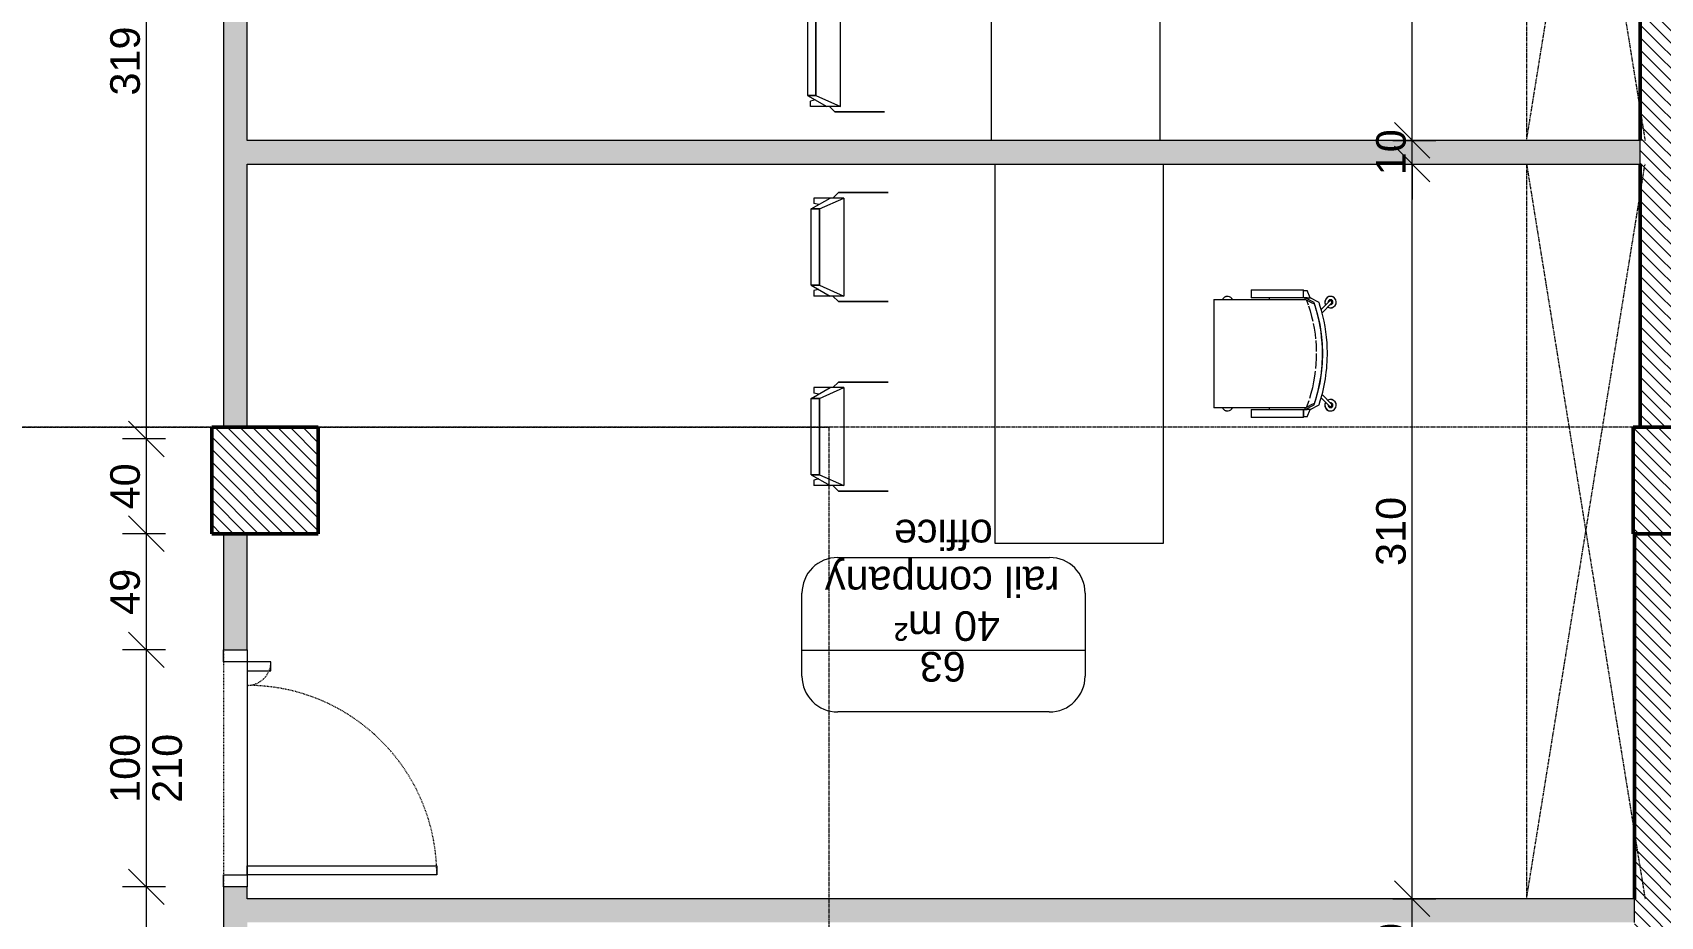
# Model space of a CAD drawing. Header units: centimetres. Extents: x -5566 to 5867, y -120 to 4683.
# Drawn here: x -4486 to -3798, y 3209 to 3582 of the extents above; entities that cross this region are included whole.
import ezdxf

# ---------------------------------------------------------------- set-up
doc = ezdxf.new("R2010")
doc.units = ezdxf.units.CM
doc.linetypes.add('Dash', pattern=[0.6, 0.3, -0.3])
doc.linetypes.add('Hidden_2', pattern=[0.6, 0.4, -0.2])
for name, color, linetype, lineweight in [('A-ANNO-DIMS', 211, 'Continuous', 5), ('A-AREA-IDEN', 2, 'Continuous', 5), ('A-DOOR', 31, 'Continuous', 13), ('A-DOOR-FRAM', 31, 'Continuous', 15), ('A-DOOR-HDLN', 31, 'Dash', 15), ('A-FLOR-OVHD', 1, 'Hidden_2', 18), ('A-WALL', 113, 'Continuous', 13), ('A-WALL-PATT', 111, 'Continuous', 20), ('G-IMPT', 8, 'Continuous', 13), ('I-FURN', 30, 'Continuous', 13), ('I-WALL', 2, 'Continuous', 13), ('S-COLS', 52, 'Continuous', 13)]:
    doc.layers.add(name, color=color, linetype=linetype, lineweight=lineweight)
doc.styles.add('Arial', font='arial.ttf', dxfattribs={"height": 12.5})
doc.dimstyles.new('100_200_2_5mm_Arial_cm', dxfattribs={"dimscale": 30.48, "dimtxt": 12.753242, "dimasz": 0.492126, "dimexe": 0.328084, "dimexo": 0.0625, "dimgap": 0.082021, "dimtad": 1, "dimdec": 0, "dimzin": 0, "dimdsep": 46, "dimtxsty": 'Arial', "dimblk1": 'OBLIQUE', "dimblk2": 'OBLIQUE', "dimsah": 1, "dimcen": 0.09, "dimdle": 0.328084, "dimazin": 0, "dimtfac": 1, "dimtdec": 4, "dimtix": 1, "dimtmove": 0, "dimatfit": 3, "dimfxl": 0.328084, "dimfxlon": 1, "dimtvp": 1, "dimtolj": 1, "dimtzin": 0, "dimlwd": 15, "dimlwe": 15, "dimarcsym": 2})
doc.dimstyles.new('200_100_2_5mm_Arial_cm___OpenHeight', dxfattribs={"dimscale": 30.48, "dimtxt": 12.753242, "dimasz": 0.492126, "dimexe": 0.328084, "dimexo": 0.0625, "dimgap": 0.082021, "dimtad": 1, "dimdec": 0, "dimzin": 0, "dimdsep": 46, "dimtxsty": 'Arial', "dimblk1": 'OBLIQUE', "dimblk2": 'OBLIQUE', "dimsah": 1, "dimcen": 0.09, "dimdle": 0.328084, "dimazin": 0, "dimtfac": 1, "dimtdec": 4, "dimtix": 1, "dimtmove": 0, "dimatfit": 3, "dimfxl": 0.328084, "dimfxlon": 1, "dimtvp": 1, "dimtolj": 1, "dimtzin": 0, "dimlwd": 18, "dimlwe": 18, "dimarcsym": 2})
pattern_1 = [(315, (-4985, 4190.492), (2.6516504, 2.6516504), [])]

# ---------------------------------------------------------------- blocks, each defined once
blk = doc.blocks.new('AR_Structural_Columns_Concrete_Rec - 450 x 450mm-1338354-Level _9_00')
at = {"layer": 'S-COLS'}
h = blk.add_hatch(dxfattribs=at)
h.set_pattern_fill('FP_6', color=8, style=0, pattern_type=2)
h.set_pattern_definition([(315, (-1197.5, 797.5), (2.65165, 2.65165), [])])
h.paths.add_polyline_path([(-22.5, -22.5), (22.5, -22.5), (22.5, 22.5), (-22.5, 22.5), (-22.5, -12.5)], flags=0)
at = {"layer": 'S-COLS', "lineweight": 50}
for p, q in [((22.5, 22.5), (-22.5, 22.5)), ((-22.5, 22.5), (-22.5, -22.5)), ((22.5, -22.5), (22.5, 22.5)), ((-22.5, -22.5), (22.5, -22.5))]:
    blk.add_line(p, q, dxfattribs=at)
blk = doc.blocks.new('AR_Structural_Columns_Concrete_Rec - 450 x 450mm-V4-Level _9_00')
at = {"layer": 'S-COLS'}
h = blk.add_hatch(dxfattribs=at)
h.set_pattern_fill('FP_7', color=8, style=0, pattern_type=2)
h.set_pattern_definition([(315, (-597.5, 797.5), (2.65165, 2.65165), [])])
h.paths.add_polyline_path([(-22.5, 17.5), (-22.5, -22.5), (22.5, -22.5), (22.5, 22.5), (-22.5, 22.5)], flags=0)
at = {"layer": 'S-COLS', "lineweight": 50}
for p, q in [((22.5, 22.5), (-22.5, 22.5)), ((-22.5, 22.5), (-22.5, -22.5)), ((22.5, -22.5), (22.5, 22.5)), ((-22.5, -22.5), (22.5, -22.5))]:
    blk.add_line(p, q, dxfattribs=at)
blk = doc.blocks.new('AR_FUR_Desk_Office - 160_70-V26-Level _9_00')
at = {"layer": 'I-FURN'}
for p, q in [((156.2, 73.1), (-3.8, 73.1)), ((-3.8, 73.1), (-3.8, 1.83)), ((-3.8, 1.83), (156.2, 1.83))]:
    blk.add_line(p, q, dxfattribs=at)
blk = doc.blocks.new('AR_FUR_Chair_Office - AR_FUR_Chair_Office-V27-Level _9_00')
at = {"layer": 'I-FURN'}
for p, q in [((-22.17, 22.06), (-22.06, 22.17)), ((-18.66, 17.76), (-22.17, 21.27)), ((-21.27, 22.17), (-17.25, 18.15)), ((17.25, 18.15), (21.27, 22.17)), ((22.17, 21.27), (18.66, 17.76)), ((22.06, 22.17), (22.17, 22.06)), ((-21.65, 16.89), (-23.5, 13.21)), ((-21.65, 14.8), (-23.5, 11.11)), ((23.5, 13.21), (21.65, 16.89)), ((23.5, 11.11), (21.65, 14.8)), ((-23.5, 10.32), (-26.99, 10.32)), ((-26.99, 10.16), (-26.99, 10.32)), ((-26.99, -6.79), (-26.99, 10.16)), ((-23.5, 13.21), (-26.67, 11.94)), ((-26.67, 10.67), (-26.67, 11.94)), ((-26.67, 10.32), (-26.67, 10.67)), ((-23.5, 10.32), (-26.67, 10.32)), ((-23.5, 11.94), (-23.5, 13.21)), ((-23.5, 11.94), (-23.5, 11.11)), ((-22.91, 11.11), (-23.5, 11.11)), ((-23.5, 11.11), (-23.5, 10.32)), ((-23.5, 10.32), (-23.5, 10.16)), ((-23.5, 10.16), (-23.5, -6.79)), ((-22.86, 11.11), (-22.91, 11.11)), ((-22.86, 11.11), (-22.89, 11.11)), ((-22.86, 7.93), (-22.86, 11.14)), ((-22.86, 11.11), (-22.86, 11.11)), ((-22.86, -16.18), (-22.86, 7.93)), ((-22.64, 11.55), (-20.59, 12.29)), ((22.86, 11.14), (22.86, 7.93)), ((22.89, 11.11), (22.86, 11.11)), ((22.91, 11.11), (22.86, 11.11)), ((22.86, 11.11), (22.86, 11.11)), ((22.86, 7.93), (22.86, -16.18)), ((23.5, 11.11), (22.91, 11.11)), ((26.67, 11.94), (23.5, 13.21)), ((23.5, 13.21), (23.5, 11.94)), ((23.5, 11.11), (23.5, 11.94)), ((23.5, 10.32), (23.5, 11.11)), ((26.99, 10.32), (23.5, 10.32)), ((23.5, 10.16), (23.5, 10.32)), ((23.5, 10.32), (26.67, 10.32)), ((23.5, -6.79), (23.5, 10.16)), ((26.67, 11.94), (26.67, 10.67)), ((26.67, 10.67), (26.67, 10.32)), ((26.99, 10.32), (26.99, 10.16)), ((26.99, 10.16), (26.99, -6.79)), ((-26.99, -9.43), (-26.99, -6.79)), ((-23.5, -6.79), (-23.5, -9.43)), ((-23.5, -4.13), (-22.86, -4.13)), ((22.86, -4.13), (23.5, -4.13)), ((23.5, -9.43), (23.5, -6.79)), ((26.99, -6.79), (26.99, -9.43)), ((-26.99, -11.46), (-26.99, -9.43)), ((-26.99, -11.72), (-26.99, -11.46)), ((-26.99, -11.72), (-23.5, -11.78)), ((-23.5, -9.43), (-23.5, -11.51)), ((-23.5, -11.51), (-23.5, -11.77)), ((23.5, -11.51), (23.5, -9.43)), ((23.5, -11.77), (23.5, -11.51)), ((23.5, -11.78), (26.99, -11.72)), ((26.99, -9.43), (26.99, -11.46)), ((26.99, -11.46), (26.99, -11.72)), ((-22.86, -17), (-22.86, -16.18)), ((-22.86, -24.73), (-22.86, -17)), ((22.86, -16.18), (22.86, -17)), ((22.86, -17), (22.86, -24.73)), ((-22.86, -27.04), (-22.86, -24.73)), ((-22.86, -27.5), (-22.86, -27.04)), ((22.86, -24.73), (22.86, -27.04)), ((22.86, -27.04), (22.86, -27.5)), ((-22.86, -27.5), (22.86, -27.5))]:
    blk.add_line(p, q, dxfattribs=at)
at = {"layer": 'I-FURN', "flags": 128}
for points in [[(-22.17, 22.06), (-22.25, 21.96), (-22.3, 21.85), (-22.33, 21.73), (-22.33, 21.6), (-22.3, 21.48), (-22.25, 21.37), (-22.17, 21.27)], [(-21.27, 22.17), (-21.37, 22.25), (-21.48, 22.3), (-21.6, 22.33), (-21.73, 22.33), (-21.85, 22.3), (-21.96, 22.25), (-22.06, 22.17)], [(22.06, 22.17), (21.96, 22.25), (21.85, 22.3), (21.73, 22.33), (21.6, 22.33), (21.48, 22.3), (21.37, 22.25), (21.27, 22.17)], [(22.17, 21.27), (22.25, 21.37), (22.3, 21.48), (22.33, 21.6), (22.33, 21.73), (22.3, 21.85), (22.25, 21.96), (22.17, 22.06)], [(-22.85, 11.12), (-22.24, 12.35), (-21.63, 13.57), (-21.02, 14.79)], [(-20.97, 17.08), (-21.23, 17.05), (-21.44, 17), (-21.58, 16.95), (-21.65, 16.89)], [(-20.97, 14.99), (-21.23, 14.96), (-21.44, 14.91), (-21.58, 14.86), (-21.65, 14.8)], [(-20.39, 15.18), (-20.64, 15.1), (-20.87, 15.01)], [(-20.39, 15.18), (-16.4, 16.31), (-12.36, 17.18), (-8.26, 17.81), (-4.14, 18.19), (0, 18.32), (4.14, 18.19), (8.26, 17.81), (12.36, 17.18), (16.4, 16.31), (20.39, 15.18)], [(-20.19, 12.43), (-18.08, 13.11), (-15.64, 13.78), (-13.69, 14.24)], [(-12.7, 14.45), (-10.7, 14.83), (-8.2, 15.21), (-6.28, 15.42)], [(-5.61, 15.5), (-3.16, 15.67), (-0.87, 15.74)], [(0, 15.74), (1.89, 15.72), (4.42, 15.59), (6.32, 15.42)], [(7.32, 15.31), (9.44, 15.04), (11.93, 14.61), (14.41, 14.08), (16.85, 13.46), (18.95, 12.83)], [(20.87, 15.01), (20.64, 15.1), (20.39, 15.18)], [(21.65, 16.89), (21.58, 16.95), (21.44, 17), (21.23, 17.05), (20.97, 17.08)], [(21.65, 14.8), (21.58, 14.86), (21.44, 14.91), (21.23, 14.96), (20.97, 14.99)], [(21.02, 14.79), (21.63, 13.57), (22.24, 12.35), (22.85, 11.12)], [(19.89, 12.52), (21.67, 11.92), (22.64, 11.55)]]:
    blk.add_lwpolyline(points, dxfattribs=at)
at = {"layer": 'I-FURN'}
for centre, radius, start, end in [((-21.77, 21.77), 2.41, 147.09996, 278.70791), ((-21.77, 21.77), 2.4, 135, 299.57686), ((-21.77, 21.77), 2.41, 135, 147), ((-21.77, 21.77), 2.41, 330.32944, 135), ((-21.77, 21.77), 2.4, 330.42314, 135), ((-21.77, 21.77), 1, 135, 275), ((-21.77, 21.77), 1, 355, 135), ((-21.77, 21.77), 0.555, 135, 176.57329), ((-21.77, 21.77), 0.555, 93.42671, 135), ((21.77, 21.77), 2.41, 45, 209.67056), ((21.77, 21.77), 2.4, 45, 209.57686), ((21.77, 21.77), 2.41, 240.32944, 32.90004), ((21.77, 21.77), 2.4, 240.42314, 45), ((21.77, 21.77), 1, 45, 185), ((21.77, 21.77), 1, 265, 45), ((21.77, 21.77), 0.555, 45, 86.57329), ((21.77, 21.77), 0.555, 3.42671, 45), ((21.77, 21.77), 2.41, 33, 45), ((-21.77, 21.77), 2.41, 279, 299.67056), ((-22.86, 13.21), 0.635, 127.5514, 180), ((-22.91, 11.43), 0.317, 270, 280.55614), ((22.91, 11.43), 0.317, 259.44386, 270), ((22.86, 13.21), 0.635, 360, 52.4486), ((-21.77, -21.77), 2.41, 117, 225), ((-21.77, -21.77), 2.4, 117, 225), ((21.77, -21.77), 2.4, 315, 63), ((21.77, -21.77), 2.41, 315, 63), ((-21.77, -21.77), 2.41, 225, 243.08127), ((-21.77, -21.77), 2.4, 225, 242.91009), ((21.77, -21.77), 2.4, 297.08991, 315), ((21.77, -21.77), 2.41, 296.91873, 315)]:
    blk.add_arc(centre, radius, start, end, dxfattribs=at)
for points in [[(-21.02, 14.79), (-21.02, 14.8), (-21, 14.81), (-20.97, 14.83), (-20.95, 14.84)], [(-20.87, 17.11), (-20.89, 17.1), (-20.92, 17.09), (-20.95, 17.09), (-20.97, 17.08)], [(-20.87, 15.01), (-20.89, 15.01), (-20.92, 15), (-20.95, 14.99), (-20.97, 14.99)], [(-20.95, 14.84), (-20.93, 14.86), (-20.88, 14.89), (-20.78, 14.94), (-20.66, 14.98), (-20.53, 15.03), (-20.44, 15.07), (-20.39, 15.08)], [(-20.39, 17.28), (-20.47, 17.25), (-20.64, 17.2), (-20.79, 17.14), (-20.87, 17.11)], [(20.87, 17.11), (20.79, 17.14), (20.64, 17.2), (20.47, 17.25), (20.39, 17.28)], [(20.39, 15.08), (20.44, 15.07), (20.53, 15.03), (20.66, 14.98), (20.78, 14.94), (20.88, 14.89), (20.93, 14.86), (20.95, 14.84)], [(20.97, 17.08), (20.95, 17.09), (20.92, 17.09), (20.89, 17.1), (20.87, 17.11)], [(20.97, 14.99), (20.95, 14.99), (20.92, 15), (20.89, 15.01), (20.87, 15.01)], [(20.95, 14.84), (20.97, 14.83), (21, 14.81), (21.02, 14.8), (21.02, 14.79)], [(-23.42, 13.51), (-23.42, 13.5), (-23.43, 13.49), (-23.43, 13.49)], [(-23.33, 13.63), (-23.34, 13.62), (-23.34, 13.62), (-23.35, 13.61)], [(-22.86, 11.12), (-22.86, 11.12), (-22.86, 11.12), (-22.85, 11.12)], [(22.85, 11.12), (22.86, 11.12), (22.86, 11.12), (22.86, 11.12)], [(23.43, 13.49), (23.43, 13.49), (23.42, 13.5), (23.42, 13.51)]]:
    blk.add_open_spline(points, degree=3, dxfattribs=at)
for points, knots in [([(20.39, 17.28), (16.73, 18.43), (9.22, 20.11), (-4.62, 20.82), (-14.54, 19.12), (-20.39, 17.28)], [-1, -1, -1, -1, -0.722222, -0.444444, 0, 0, 0, 0]), ([(-20.39, 15.08), (-14.54, 16.92), (-4.62, 18.62), (9.22, 17.92), (16.73, 16.23), (20.39, 15.08)], [0, 0, 0, 0, 0.444444, 0.722222, 1, 1, 1, 1]), ([(23.35, 13.61), (23.35, 13.61), (23.34, 13.62), (23.34, 13.62), (23.33, 13.63)], [0.58969049, 0.58969049, 0.58969049, 0.58969049, 0.6, 0.62930825, 0.62930825, 0.62930825, 0.62930825])]:
    blk.add_open_spline(points, degree=3, knots=knots, dxfattribs=at)
blk = doc.blocks.new('AR_FUR_Chair_Armless - 12ZSTG16_dwg-385050-Level _9_00')
at = {"layer": 'G-IMPT', "lineweight": 5}
for p, q in [((-57.45, 16.09), (-49.41, 20.68)), ((-57.45, 16.09), (-49.41, 20.68)), ((-56.3, 20.68), (-56.3, 18.38)), ((-49.41, 20.68), (-56.3, 20.68)), ((-54.01, 16.09), (-43.66, 20.68)), ((-54.01, 16.09), (-43.66, 20.68)), ((-43.66, 20.68), (-49.41, 20.68)), ((-48.26, 20.68), (-45.96, 22.98)), ((-45.96, 22.98), (-48.26, 20.68)), ((-45.96, 22.98), (-25, 22.98)), ((-25, 22.98), (-45.96, 22.98)), ((-43.66, 20.68), (-43.66, -20.68)), ((-57.45, -16.09), (-57.45, 16.09)), ((-57.45, 16.09), (-54.01, 16.09)), ((-57.45, -16.09), (-57.45, 16.09)), ((-54.01, 16.09), (-57.45, 16.09)), ((-54.3, 17.89), (-56.3, 18.38)), ((-54.01, -16.09), (-54.01, 16.09)), ((-54.01, 16.09), (-54.01, -16.09)), ((-57.45, -16.09), (-54.01, -16.09)), ((-57.45, -16.09), (-49.41, -20.68)), ((-54.01, -16.09), (-57.45, -16.09)), ((-57.45, -16.09), (-49.41, -20.68)), ((-54.3, -17.89), (-56.3, -18.38)), ((-56.3, -18.38), (-56.3, -20.68)), ((-54.01, -16.09), (-43.66, -20.68)), ((-54.01, -16.09), (-43.66, -20.68)), ((-49.41, -20.68), (-56.3, -20.68)), ((-43.66, -20.68), (-49.41, -20.68)), ((-45.96, -22.98), (-48.26, -20.68)), ((-45.96, -22.98), (-48.26, -20.68)), ((-45.96, -22.98), (-25, -22.98)), ((-25, -22.98), (-45.96, -22.98))]:
    blk.add_line(p, q, dxfattribs=at)
blk = doc.blocks.new('AR_FUR_Chair_Armless - AR_FUR_Chair_Armless-385056-Level _9_00')
blk.add_blockref('AR_FUR_Chair_Armless - 12ZSTG16_dwg-385050-Level _9_00', (0, 0))
blk = doc.blocks.new('AR_Ext_Alum_Dbl_Hinge - W100H210-1558426-Level _9_00')
at = {"layer": 'A-DOOR', "lineweight": 15}
for p, q in [((41.2, 5), (41.2, 85)), ((41.2, 85), (45, 85)), ((45, 85), (45, 5)), ((-41.2, 15), (-45, 15)), ((-45, 15), (-45, 5)), ((-41.2, 5), (-41.2, 15)), ((45, 5), (41.2, 5))]:
    blk.add_line(p, q, dxfattribs=at)
at = {"layer": 'A-DOOR'}
for p, q in [((-50, 5), (-45, 5)), ((-45, 5), (-45, -5)), ((-45, -5), (-50, -5))]:
    blk.add_line(p, q, dxfattribs=at)
at = {"layer": 'A-DOOR', "linetype": 'Dash'}
for centre, radius, start, end in [((45, 5), 80, 90, 180), ((-45, 5), 10, 0, 90)]:
    blk.add_arc(centre, radius, start, end, dxfattribs=at)
at = {"layer": 'A-DOOR-FRAM', "lineweight": 13}
blk.add_line((-45, 5), (45, 5), dxfattribs=at)
at = {"layer": 'A-DOOR-FRAM'}
for p, q in [((45, -5), (45, 5)), ((45, 5), (50, 5)), ((50, -5), (45, -5))]:
    blk.add_line(p, q, dxfattribs=at)
at = {"layer": 'A-DOOR-HDLN'}
for p, q in [((-50, 5), (50, 5)), ((-50, -5), (50, -5))]:
    blk.add_line(p, q, dxfattribs=at)
blk = doc.blocks.new('AR_FUR_Desk_Office - 160_70-V28-Level _9_00')
at = {"layer": 'I-FURN'}
for p, q in [((-3.8, -1.83), (-3.8, -73.1)), ((156.2, -1.83), (-3.8, -1.83)), ((-3.8, -73.1), (156.2, -73.1))]:
    blk.add_line(p, q, dxfattribs=at)
blk = doc.blocks.new('AR_FUR_Chair_Armless - AR_FUR_Chair_Armless-1211962-Level _9_00')
at = {"extrusion": (0, 0, -1), "zscale": -1, "rotation": 180}
blk.add_blockref('AR_FUR_Chair_Armless - 12ZSTG16_dwg-385050-Level _9_00', (0, 0), dxfattribs=at)
blk = doc.blocks.new('AR_TAG_Room - Room_Number_Area-320731-Level _9_00')
at = {"layer": 'A-AREA-IDEN'}
for p, q in [((-0.893, 0.519), (0.893, 0.519)), ((-1.195, 0), (-1.195, 0.217)), ((1.195, 0.217), (1.195, 0)), ((-1.195, -0.485), (-1.195, 0)), ((-1.195, 0), (1.195, 0)), ((1.195, 0), (1.195, -0.485)), ((0.895, -0.784), (-0.895, -0.784))]:
    blk.add_line(p, q, dxfattribs=at)
for centre, radius, start, end in [((-0.893, 0.217), 0.302, 90, 180), ((0.893, 0.217), 0.302, 0, 90), ((-0.895, -0.485), 0.3, 180, 270), ((0.895, -0.485), 0.3, 270, 0)]:
    blk.add_arc(centre, radius, start, end, dxfattribs=at)
blk = doc.blocks.new('_Oblique')
at = {"color": 0, "linetype": 'ByBlock', "lineweight": -2}
blk.add_line((-0.5, -0.5), (0.5, 0.5), dxfattribs=at)
blk = doc.blocks.new('DIMBLOCK123-Level _9_00')
at = {"layer": 'A-ANNO-DIMS', "color": 0, "lineweight": 15, "transparency": 16777216}
for p, q in [((-3903.3, 3166.49), (-3903.3, 3226.49)), ((-3911.39, 3216.49), (-3893.3, 3216.49)), ((-3911.39, 3176.49), (-3893.3, 3176.49))]:
    blk.add_line(p, q, dxfattribs=at)
at = {"layer": 'Defpoints', "color": 0, "transparency": 16777216}
for p in [(-3913.3, 3216.49), (-3903.3, 3216.49), (-3913.3, 3176.49)]:
    blk.add_point(p, dxfattribs=at)
at = {"layer": 'A-ANNO-DIMS', "color": 0, "lineweight": 15, "transparency": 16777216, "xscale": 15, "yscale": 15, "zscale": 15}
for p, rotation in [((-3903.3, 3216.49), 90), ((-3903.3, 3176.49), 270)]:
    blk.add_blockref('_Oblique', p, dxfattribs=dict(at, rotation=rotation))
at = {"layer": 'A-ANNO-DIMS', "color": 0, "lineweight": 15, "transparency": 16777216, "insert": (-3912.18, 3196.49), "char_height": 12.5, "width": 23.0736, "attachment_point": 5, "rotation": 90, "style": 'Arial'}
blk.add_mtext('\\A1;40', dxfattribs=at)
blk = doc.blocks.new('DIMBLOCK124-Level _9_00')
at = {"layer": 'A-ANNO-DIMS', "color": 0, "lineweight": 15, "transparency": 16777216}
for p, q in [((-3903.3, 3206.49), (-3903.3, 3536.49)), ((-3911.39, 3526.49), (-3893.3, 3526.49)), ((-3911.39, 3216.49), (-3893.3, 3216.49))]:
    blk.add_line(p, q, dxfattribs=at)
at = {"layer": 'Defpoints', "color": 0, "transparency": 16777216}
for p in [(-3913.3, 3526.49), (-3903.3, 3526.49), (-3913.3, 3216.49)]:
    blk.add_point(p, dxfattribs=at)
at = {"layer": 'A-ANNO-DIMS', "color": 0, "lineweight": 15, "transparency": 16777216, "xscale": 15, "yscale": 15, "zscale": 15}
for p, rotation in [((-3903.3, 3526.49), 90), ((-3903.3, 3216.49), 270)]:
    blk.add_blockref('_Oblique', p, dxfattribs=dict(at, rotation=rotation))
at = {"layer": 'A-ANNO-DIMS', "color": 0, "lineweight": 15, "transparency": 16777216, "insert": (-3912.18, 3371.49), "char_height": 12.5, "width": 34.6103, "attachment_point": 5, "rotation": 90, "style": 'Arial'}
blk.add_mtext('\\A1;310', dxfattribs=at)
blk = doc.blocks.new('DIMBLOCK125-Level _9_00')
at = {"layer": 'A-ANNO-DIMS', "color": 0, "lineweight": 15, "transparency": 16777216}
for p, q in [((-3903.3, 3536.49), (-3903.3, 3551.49)), ((-3911.39, 3536.49), (-3893.3, 3536.49)), ((-3903.3, 3526.49), (-3903.3, 3536.49)), ((-3911.39, 3526.49), (-3893.3, 3526.49)), ((-3903.3, 3526.49), (-3903.3, 3511.49))]:
    blk.add_line(p, q, dxfattribs=at)
at = {"layer": 'Defpoints', "color": 0, "transparency": 16777216}
for p in [(-3913.3, 3536.49), (-3903.3, 3536.49), (-3913.3, 3526.49)]:
    blk.add_point(p, dxfattribs=at)
at = {"layer": 'A-ANNO-DIMS', "color": 0, "lineweight": 15, "transparency": 16777216, "xscale": 15, "yscale": 15, "zscale": 15}
for p, rotation in [((-3903.3, 3536.49), 270), ((-3903.3, 3526.49), 90)]:
    blk.add_blockref('_Oblique', p, dxfattribs=dict(at, rotation=rotation))
at = {"layer": 'A-ANNO-DIMS', "color": 0, "lineweight": 15, "transparency": 16777216, "insert": (-3912.18, 3531.49), "char_height": 12.5, "width": 23.0736, "attachment_point": 5, "rotation": 90, "style": 'Arial'}
blk.add_mtext('\\A1;10', dxfattribs=at)
blk = doc.blocks.new('DIMBLOCK126-Level _9_00')
at = {"layer": 'A-ANNO-DIMS', "color": 0, "lineweight": 15, "transparency": 16777216}
for p, q in [((-3903.3, 3526.49), (-3903.3, 3856.49)), ((-3911.39, 3846.49), (-3893.3, 3846.49)), ((-3911.39, 3536.49), (-3893.3, 3536.49))]:
    blk.add_line(p, q, dxfattribs=at)
at = {"layer": 'Defpoints', "color": 0, "transparency": 16777216}
for p in [(-3913.3, 3846.49), (-3903.3, 3846.49), (-3913.3, 3536.49)]:
    blk.add_point(p, dxfattribs=at)
at = {"layer": 'A-ANNO-DIMS', "color": 0, "lineweight": 15, "transparency": 16777216, "xscale": 15, "yscale": 15, "zscale": 15}
for p, rotation in [((-3903.3, 3846.49), 90), ((-3903.3, 3536.49), 270)]:
    blk.add_blockref('_Oblique', p, dxfattribs=dict(at, rotation=rotation))
at = {"layer": 'A-ANNO-DIMS', "color": 0, "lineweight": 15, "transparency": 16777216, "insert": (-3912.18, 3691.49), "char_height": 12.5, "width": 34.6103, "attachment_point": 5, "rotation": 90, "style": 'Arial'}
blk.add_mtext('\\A1;310', dxfattribs=at)
blk = doc.blocks.new('DIMBLOCK144-Level _9_00')
at = {"layer": 'A-ANNO-DIMS', "color": 0, "lineweight": 18, "transparency": 16777216}
for p, q in [((-4437.62, 3739.49), (-4437.62, 3400.49)), ((-4429.52, 3729.49), (-4447.62, 3729.49)), ((-4429.52, 3410.49), (-4447.62, 3410.49))]:
    blk.add_line(p, q, dxfattribs=at)
at = {"layer": 'Defpoints', "color": 0, "transparency": 16777216}
for p in [(-4427.62, 3729.49), (-4437.62, 3410.49), (-4427.62, 3410.49)]:
    blk.add_point(p, dxfattribs=at)
at = {"layer": 'A-ANNO-DIMS', "color": 0, "lineweight": 18, "transparency": 16777216, "xscale": 15, "yscale": 15, "zscale": 15}
for p, rotation in [((-4437.62, 3729.49), 90), ((-4437.62, 3410.49), 270)]:
    blk.add_blockref('_Oblique', p, dxfattribs=dict(at, rotation=rotation))
at = {"layer": 'A-ANNO-DIMS', "color": 0, "lineweight": 18, "transparency": 16777216, "insert": (-4446.5, 3569.99), "char_height": 12.5, "width": 34.6103, "attachment_point": 5, "rotation": 90, "style": 'Arial'}
blk.add_mtext('\\A1;319', dxfattribs=at)
blk = doc.blocks.new('DIMBLOCK145-Level _9_00')
at = {"layer": 'A-ANNO-DIMS', "color": 0, "lineweight": 18, "transparency": 16777216}
for p, q in [((-4437.62, 3420.49), (-4437.62, 3360.49)), ((-4429.52, 3410.49), (-4447.62, 3410.49)), ((-4429.52, 3370.49), (-4447.62, 3370.49))]:
    blk.add_line(p, q, dxfattribs=at)
at = {"layer": 'Defpoints', "color": 0, "transparency": 16777216}
for p in [(-4427.62, 3410.49), (-4437.62, 3370.49), (-4427.62, 3370.49)]:
    blk.add_point(p, dxfattribs=at)
at = {"layer": 'A-ANNO-DIMS', "color": 0, "lineweight": 18, "transparency": 16777216, "xscale": 15, "yscale": 15, "zscale": 15}
for p, rotation in [((-4437.62, 3410.49), 90), ((-4437.62, 3370.49), 270)]:
    blk.add_blockref('_Oblique', p, dxfattribs=dict(at, rotation=rotation))
at = {"layer": 'A-ANNO-DIMS', "color": 0, "lineweight": 18, "transparency": 16777216, "insert": (-4446.5, 3390.49), "char_height": 12.5, "width": 23.0736, "attachment_point": 5, "rotation": 90, "style": 'Arial'}
blk.add_mtext('\\A1;40', dxfattribs=at)
blk = doc.blocks.new('DIMBLOCK146-Level _9_00')
at = {"layer": 'A-ANNO-DIMS', "color": 0, "lineweight": 18, "transparency": 16777216}
for p, q in [((-4437.62, 3380.49), (-4437.62, 3311.49)), ((-4429.52, 3370.49), (-4447.62, 3370.49)), ((-4429.52, 3321.49), (-4447.62, 3321.49))]:
    blk.add_line(p, q, dxfattribs=at)
at = {"layer": 'Defpoints', "color": 0, "transparency": 16777216}
for p in [(-4427.62, 3370.49), (-4437.62, 3321.49), (-4427.62, 3321.49)]:
    blk.add_point(p, dxfattribs=at)
at = {"layer": 'A-ANNO-DIMS', "color": 0, "lineweight": 18, "transparency": 16777216, "xscale": 15, "yscale": 15, "zscale": 15}
for p, rotation in [((-4437.62, 3370.49), 90), ((-4437.62, 3321.49), 270)]:
    blk.add_blockref('_Oblique', p, dxfattribs=dict(at, rotation=rotation))
at = {"layer": 'A-ANNO-DIMS', "color": 0, "lineweight": 18, "transparency": 16777216, "insert": (-4446.5, 3345.99), "char_height": 12.5, "width": 23.0736, "attachment_point": 5, "rotation": 90, "style": 'Arial'}
blk.add_mtext('\\A1;49', dxfattribs=at)
blk = doc.blocks.new('DIMBLOCK147-Level _9_00')
at = {"layer": 'A-ANNO-DIMS', "color": 0, "lineweight": 18, "transparency": 16777216}
for p, q in [((-4437.62, 3331.49), (-4437.62, 3211.49)), ((-4429.52, 3321.49), (-4447.62, 3321.49)), ((-4429.52, 3221.49), (-4447.62, 3221.49))]:
    blk.add_line(p, q, dxfattribs=at)
at = {"layer": 'Defpoints', "color": 0, "transparency": 16777216}
for p in [(-4427.62, 3321.49), (-4437.62, 3221.49), (-4427.62, 3221.49)]:
    blk.add_point(p, dxfattribs=at)
at = {"layer": 'A-ANNO-DIMS', "color": 0, "lineweight": 18, "transparency": 16777216, "xscale": 15, "yscale": 15, "zscale": 15}
for p, rotation in [((-4437.62, 3321.49), 90), ((-4437.62, 3221.49), 270)]:
    blk.add_blockref('_Oblique', p, dxfattribs=dict(at, rotation=rotation))
at = {"layer": 'A-ANNO-DIMS', "color": 0, "lineweight": 18, "transparency": 16777216, "char_height": 12.5, "width": 34.6103, "attachment_point": 5, "rotation": 90, "style": 'Arial'}
for s, insert in [('\\A1;100', (-4446.5, 3271.49)), ('\\A1;210', (-4428.73, 3271.49))]:
    blk.add_mtext(s, dxfattribs=dict(at, insert=insert))
blk = doc.blocks.new('DIMBLOCK148-Level _9_00')
at = {"layer": 'A-ANNO-DIMS', "color": 0, "lineweight": 18, "transparency": 16777216}
for p, q in [((-4437.62, 3231.49), (-4437.62, 2745.49)), ((-4429.52, 3221.49), (-4447.62, 3221.49)), ((-4429.52, 2755.49), (-4447.62, 2755.49))]:
    blk.add_line(p, q, dxfattribs=at)
at = {"layer": 'Defpoints', "color": 0, "transparency": 16777216}
for p in [(-4427.62, 3221.49), (-4437.62, 2755.49), (-4427.62, 2755.49)]:
    blk.add_point(p, dxfattribs=at)
at = {"layer": 'A-ANNO-DIMS', "color": 0, "lineweight": 18, "transparency": 16777216, "xscale": 15, "yscale": 15, "zscale": 15}
for p, rotation in [((-4437.62, 3221.49), 90), ((-4437.62, 2755.49), 270)]:
    blk.add_blockref('_Oblique', p, dxfattribs=dict(at, rotation=rotation))
at = {"layer": 'A-ANNO-DIMS', "color": 0, "lineweight": 18, "transparency": 16777216, "insert": (-4446.5, 2988.49), "char_height": 12.5, "width": 34.6103, "attachment_point": 5, "rotation": 90, "style": 'Arial'}
blk.add_mtext('\\A1;466', dxfattribs=at)

msp = doc.modelspace()

# ---------------------------------------------------------------- hatches: boundary and pattern name
at = {"layer": 'A-WALL-PATT', "lineweight": 13}
h = msp.add_hatch(color=256, dxfattribs=at)
h.paths.add_polyline_path([(-4405, 3846.49), (-4405, 3829.49), (-4395, 3829.49), (-4395, 3861.49), (-4405, 3861.49), (-4405, 3856.49)], flags=0)
h.paths.add_polyline_path([(-4405, 3961.49), (-4395, 3961.49), (-4395, 4167.99), (-4405, 4167.99), (-4405, 4102)], flags=0)
h.paths.add_polyline_path([(-4405, 3729.49), (-4405, 3415.49), (-4395, 3415.49), (-4395, 3729.49)], flags=0)
h = msp.add_hatch(dxfattribs=at)
h.set_pattern_fill('FP_1', color=8, angle=-90, style=0, pattern_type=2)
h.set_pattern_definition(pattern_1)
h.paths.add_polyline_path([(-3807, 3624.56), (-3807, 3415.49), (-3785, 3415.49), (-3785, 4167.99), (-3807, 4167.99), (-3807, 3783.7)], flags=0)
for points in [[(-4395, 3526.49), (-3807, 3526.49), (-3807, 3536.49), (-4395, 3536.49)], [(-4395, 3216.49), (-4395, 3206.49), (-3809.5, 3206.49), (-3809.5, 3216.49), (-4294.72, 3216.49)]]:
    msp.add_hatch(color=256, dxfattribs=at).paths.add_polyline_path(points, flags=0)
h = msp.add_hatch(color=256, dxfattribs=at)
h.paths.add_polyline_path([(-4405, 3176.49), (-4405, 2765.49), (-4395, 2765.49), (-4395, 3221.49), (-4405, 3221.49), (-4405, 3186.49)], flags=0)
h.paths.add_polyline_path([(-4405, 3370.49), (-4405, 3321.49), (-4395, 3321.49), (-4395, 3370.49)], flags=0)
h = msp.add_hatch(dxfattribs=at)
h.set_pattern_fill('FP_1', color=8, angle=-90, style=0, pattern_type=2)
h.set_pattern_definition(pattern_1)
h.paths.add_polyline_path([(-3809.5, 2573.57), (-3809.5, 2570.99), (-3787.5, 2570.99), (-3787.5, 3370.49), (-3809.5, 3370.49), (-3809.5, 2590.11)], flags=0)

# ---------------------------------------------------------------- linework, layer by layer
at = {"layer": 'A-FLOR-OVHD'}
for p, q in [((-3855, 3846.49), (-3855, 3536.49)), ((-3855, 3536.49), (-3805, 3846.49)), ((-3855, 3846.49), (-3805, 3536.49)), ((-3855, 3526.49), (-3855, 3216.49)), ((-3855, 3216.49), (-3805, 3526.49)), ((-3855, 3526.49), (-3805, 3216.49)), ((-3787.5, 3415.49), (-5007.5, 3415.49)), ((-5007.5, 3415.49), (-4149.5, 3415.49)), ((-4149.5, 3415.49), (-4149.5, 2570.49))]:
    msp.add_line(p, q, dxfattribs=at)
at = {"layer": 'A-WALL'}
for p, q in [((-3807, 3526.49), (-3807, 3536.49)), ((-3809.5, 3206.49), (-3809.5, 3216.49))]:
    msp.add_line(p, q, dxfattribs=at)
at = {"layer": 'I-WALL', "lineweight": 50}
for p, q in [((-3807, 3846.49), (-3807, 3536.49)), ((-3807, 3526.49), (-3807, 3415.49)), ((-3809.5, 3370.49), (-3809.5, 3216.49))]:
    msp.add_line(p, q, dxfattribs=at)
at = {"layer": 'I-WALL', "lineweight": 20}
for p, q in [((-4405, 3729.49), (-4405, 3415.49)), ((-4395, 3536.49), (-4395, 3729.49)), ((-3807, 3536.49), (-4395, 3536.49)), ((-4395, 3415.49), (-4395, 3526.49)), ((-4395, 3526.49), (-3807, 3526.49)), ((-4405, 3370.49), (-4405, 3321.49)), ((-4395, 3321.49), (-4395, 3370.49)), ((-4405, 3321.49), (-4395, 3321.49)), ((-4405, 3221.49), (-4405, 2765.49)), ((-4395, 3221.49), (-4405, 3221.49)), ((-4395, 3216.49), (-4395, 3221.49)), ((-3809.5, 3216.49), (-4395, 3216.49))]:
    msp.add_line(p, q, dxfattribs=at)

# ---------------------------------------------------------------- block references
at = {"layer": 'A-AREA-IDEN', "xscale": 49.99999999999998, "yscale": 49.99999999999998, "zscale": 49.99999999999998, "rotation": 180}
msp.add_blockref('AR_TAG_Room - Room_Number_Area-320731-Level _9_00', (-4101.1, 3321.22), dxfattribs=at)
at = {"layer": 'A-DOOR', "rotation": 270}
msp.add_blockref('AR_Ext_Alum_Dbl_Hinge - W100H210-1558426-Level _9_00', (-4400, 3271.49), dxfattribs=at)
at = {"layer": 'I-FURN'}
for name, p, rotation in [('AR_FUR_Desk_Office - 160_70-V28-Level _9_00', (-4007.9, 3692.69), 270), ('AR_FUR_Desk_Office - 160_70-V26-Level _9_00', (-4006.4, 3370.29), 89.99999999999999), ('AR_FUR_Chair_Office - AR_FUR_Chair_Office-V27-Level _9_00', (-3959.5, 3446.49), 270)]:
    msp.add_blockref(name, p, dxfattribs=dict(at, rotation=rotation))
for name, p in [('AR_FUR_Chair_Armless - AR_FUR_Chair_Armless-1211962-Level _9_00', (-4101, 3571.49)), ('AR_FUR_Chair_Armless - AR_FUR_Chair_Armless-385056-Level _9_00', (-4099.5, 3491.49)), ('AR_FUR_Chair_Armless - AR_FUR_Chair_Armless-385056-Level _9_00', (-4099.5, 3411.49))]:
    msp.add_blockref(name, p, dxfattribs=at)
at = {"layer": 'S-COLS'}
for name, p in [('AR_Structural_Columns_Concrete_Rec - 450 x 450mm-V4-Level _9_00', (-4387.5, 3392.99)), ('AR_Structural_Columns_Concrete_Rec - 450 x 450mm-1338354-Level _9_00', (-3787.5, 3392.99))]:
    msp.add_blockref(name, p, dxfattribs=at)

# ---------------------------------------------------------------- texts
at = {"layer": 'A-AREA-IDEN', "char_height": 12.5, "attachment_point": 1, "rotation": 180, "style": 'Arial'}
for s, insert, width in [('office', (-4080.29, 3363.9), 50.5063), ('rail company', (-4052.18, 3344.06), 118.6497), ('40 m²', (-4077.27, 3325.28), 54.5147), ('63', (-4091.73, 3308.09), 23.2489)]:
    msp.add_mtext(s, dxfattribs=dict(at, insert=insert, width=width))

# ---------------------------------------------------------------- dimensions: what is measured, and where the dimension line sits
at = {"layer": 'A-ANNO-DIMS', "lineweight": 15}
for base, p1, p2, override, picture, middle in [((-3903.3, 3846.49), (-3913.3, 3536.49), (-3913.3, 3846.49), {"dimpost": '<>', "dimfxl": 310}, 'DIMBLOCK126-Level _9_00', (-3912.18, 3691.49)), ((-3903.3, 3536.49), (-3913.3, 3526.49), (-3913.3, 3536.49), {"dimpost": '<>', "dimfxl": 10}, 'DIMBLOCK125-Level _9_00', (-3912.18, 3531.49)), ((-3903.3, 3526.49), (-3913.3, 3216.49), (-3913.3, 3526.49), {"dimpost": '<>', "dimfxl": 310}, 'DIMBLOCK124-Level _9_00', (-3912.18, 3371.49)), ((-3903.3, 3216.49), (-3913.3, 3176.49), (-3913.3, 3216.49), {"dimpost": '<>', "dimfxl": 40}, 'DIMBLOCK123-Level _9_00', (-3912.18, 3196.49))]:
    dim = msp.add_linear_dim(base=base, p1=p1, p2=p2, angle=270, dimstyle='100_200_2_5mm_Arial_cm', override=override, dxfattribs=at)
    dim.commit()
    dim.dimension.update_dxf_attribs({"geometry": picture, "text_midpoint": middle})
at = {"layer": 'A-ANNO-DIMS', "lineweight": 18}
for base, p1, p2, override, picture, middle in [((-4437.62, 3410.49), (-4427.62, 3729.49), (-4427.62, 3410.49), {"dimpost": '<>', "dimfxl": 319}, 'DIMBLOCK144-Level _9_00', (-4446.5, 3569.99)), ((-4437.62, 3370.49), (-4427.62, 3410.49), (-4427.62, 3370.49), {"dimpost": '<>', "dimfxl": 40}, 'DIMBLOCK145-Level _9_00', (-4446.5, 3390.49)), ((-4437.62, 3321.49), (-4427.62, 3370.49), (-4427.62, 3321.49), {"dimpost": '<>', "dimfxl": 49}, 'DIMBLOCK146-Level _9_00', (-4446.5, 3345.99)), ((-4437.62, 2755.49), (-4427.62, 3221.49), (-4427.62, 2755.49), {"dimpost": '<>', "dimfxl": 466}, 'DIMBLOCK148-Level _9_00', (-4446.5, 2988.49))]:
    dim = msp.add_linear_dim(base=base, p1=p1, p2=p2, angle=270, dimstyle='200_100_2_5mm_Arial_cm___OpenHeight', override=override, dxfattribs=at)
    dim.commit()
    dim.dimension.update_dxf_attribs({"geometry": picture, "text_midpoint": middle})
dim = msp.add_linear_dim(base=(-4437.62, 3221.49), p1=(-4427.62, 3321.49), p2=(-4427.62, 3221.49), angle=270, text='<>\\X210', dimstyle='200_100_2_5mm_Arial_cm___OpenHeight', override={"dimpost": '<>', "dimfxl": 100}, dxfattribs=at)
dim.commit()
dim.dimension.update_dxf_attribs({"geometry": 'DIMBLOCK147-Level _9_00', "text_midpoint": (-4437.62, 3271.49)})

doc.saveas('drawing.dxf')
